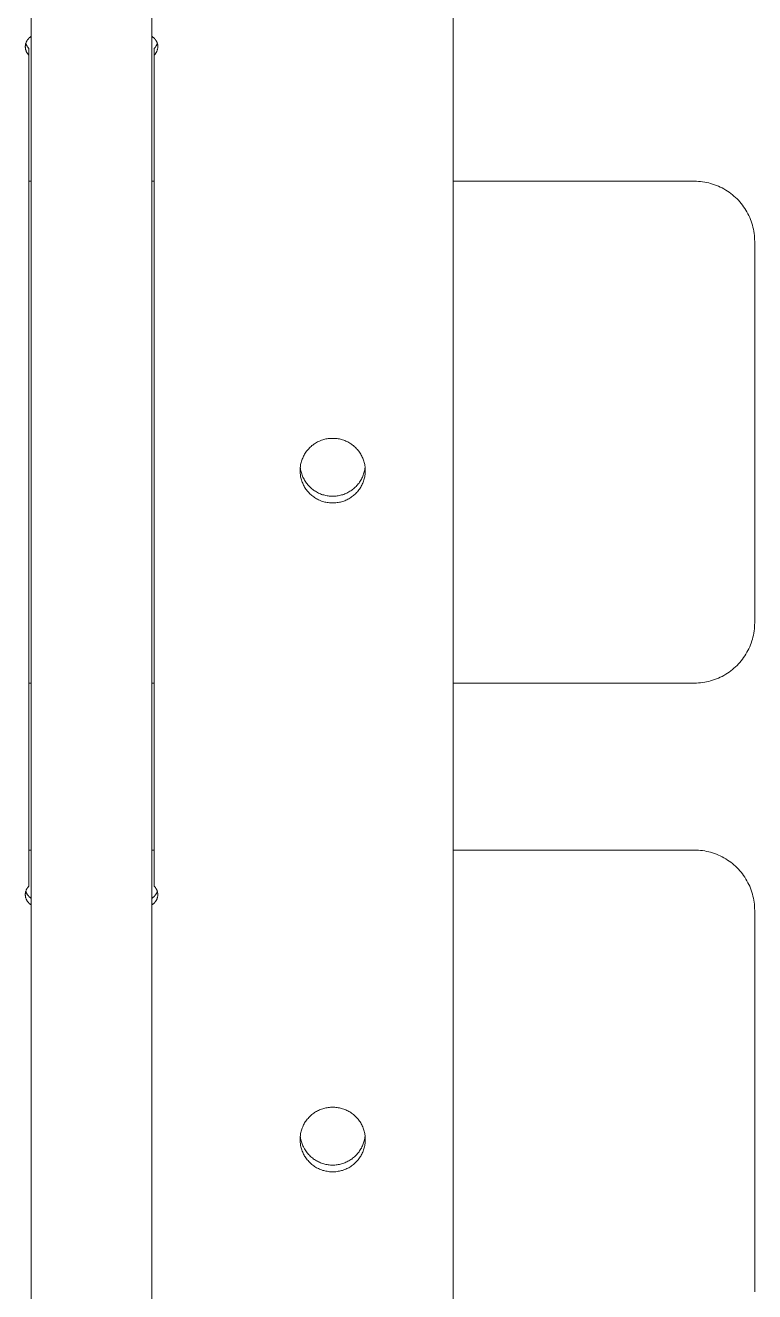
# Model space of a CAD drawing. Header units: millimetres. Extents: x -80 to 4518, y -398 to 2524.
# Drawn here: x 1636.2 to 1696.7, y 2057.4 to 2162.4 of the extents above; entities that cross this region are included whole.
import ezdxf

# ---------------------------------------------------------------- set-up
doc = ezdxf.new("R2010")
doc.units = ezdxf.units.MM
doc.layers.add('ZANO_R', color=7, linetype='Continuous', lineweight=0)

msp = doc.modelspace()

# ---------------------------------------------------------------- linework, layer by layer
at = {"layer": 'ZANO_R'}
for p, q in [((1636.68, 1733.85), (1636.68, 2259)), ((1646.68, 1733.85), (1646.68, 2259)), ((1671.68, 2259), (1671.68, 1833.46)), ((1636.21, 2160.86), (1636.2, 2160.83)), ((1636.22, 2160.93), (1636.21, 2160.9)), ((1636.21, 2160.9), (1636.21, 2160.86)), ((1636.23, 2160.96), (1636.22, 2160.93)), ((1636.23, 2160.9), (1636.22, 2160.93)), ((1636.24, 2161), (1636.23, 2160.96)), ((1636.24, 2160.87), (1636.23, 2160.9)), ((1636.26, 2161.03), (1636.24, 2161)), ((1636.26, 2160.84), (1636.24, 2160.87)), ((1636.27, 2161.06), (1636.26, 2161.03)), ((1636.28, 2161.09), (1636.27, 2161.06)), ((1636.3, 2161.12), (1636.28, 2161.09)), ((1636.32, 2161.15), (1636.3, 2161.12)), ((1636.33, 2161.18), (1636.32, 2161.15)), ((1636.35, 2161.21), (1636.33, 2161.18)), ((1636.37, 2161.24), (1636.35, 2161.21)), ((1636.39, 2161.26), (1636.37, 2161.24)), ((1636.42, 2161.29), (1636.39, 2161.26)), ((1636.44, 2161.32), (1636.42, 2161.29)), ((1636.46, 2161.34), (1636.44, 2161.32)), ((1636.49, 2161.36), (1636.46, 2161.34)), ((1636.51, 2161.39), (1636.49, 2161.36)), ((1636.54, 2161.41), (1636.51, 2161.39)), ((1636.56, 2161.43), (1636.54, 2161.41)), ((1636.59, 2161.45), (1636.56, 2161.43)), ((1636.62, 2161.47), (1636.59, 2161.45)), ((1636.65, 2161.49), (1636.62, 2161.47)), ((1636.68, 2161.51), (1636.65, 2161.49)), ((1646.71, 2161.49), (1646.68, 2161.51)), ((1646.73, 2161.47), (1646.71, 2161.49)), ((1646.76, 2161.45), (1646.73, 2161.47)), ((1646.79, 2161.43), (1646.76, 2161.45)), ((1646.82, 2161.41), (1646.79, 2161.43)), ((1646.84, 2161.39), (1646.82, 2161.41)), ((1646.87, 2161.36), (1646.84, 2161.39)), ((1646.89, 2161.34), (1646.87, 2161.36)), ((1646.91, 2161.32), (1646.89, 2161.34)), ((1646.94, 2161.29), (1646.91, 2161.32)), ((1646.96, 2161.26), (1646.94, 2161.29)), ((1646.98, 2161.24), (1646.96, 2161.26)), ((1647, 2161.21), (1646.98, 2161.24)), ((1647.02, 2161.18), (1647, 2161.21)), ((1647.03, 2161.15), (1647.02, 2161.18)), ((1647.05, 2161.12), (1647.03, 2161.15)), ((1647.07, 2161.09), (1647.05, 2161.12)), ((1647.08, 2161.06), (1647.07, 2161.09)), ((1647.1, 2161.03), (1647.08, 2161.06)), ((1647.11, 2161), (1647.1, 2161.03)), ((1647.1, 2160.84), (1647.11, 2160.87)), ((1647.12, 2160.96), (1647.11, 2161)), ((1647.11, 2160.87), (1647.12, 2160.9)), ((1647.13, 2160.93), (1647.12, 2160.96)), ((1647.12, 2160.9), (1647.13, 2160.93)), ((1647.14, 2160.9), (1647.13, 2160.93)), ((1647.15, 2160.86), (1647.14, 2160.9)), ((1647.15, 2160.83), (1647.15, 2160.86)), ((1636.19, 2160.73), (1636.18, 2160.7)), ((1636.18, 2160.7), (1636.18, 2160.66)), ((1636.18, 2160.66), (1636.18, 2160.63)), ((1636.18, 2160.63), (1636.19, 2160.59)), ((1636.2, 2160.83), (1636.19, 2160.8)), ((1636.19, 2160.8), (1636.19, 2160.76)), ((1636.19, 2160.76), (1636.19, 2160.73)), ((1636.19, 2160.59), (1636.19, 2160.56)), ((1636.19, 2160.56), (1636.19, 2160.52)), ((1636.19, 2160.52), (1636.2, 2160.49)), ((1636.2, 2160.49), (1636.2, 2160.46)), ((1636.2, 2160.46), (1636.21, 2160.42)), ((1636.21, 2160.42), (1636.22, 2160.39)), ((1636.22, 2160.39), (1636.23, 2160.36)), ((1636.23, 2160.36), (1636.24, 2160.33)), ((1636.24, 2160.33), (1636.25, 2160.29)), ((1636.25, 2160.29), (1636.26, 2160.26)), ((1636.27, 2160.81), (1636.26, 2160.84)), ((1636.26, 2160.26), (1636.28, 2160.23)), ((1636.28, 2160.78), (1636.27, 2160.81)), ((1636.3, 2160.75), (1636.28, 2160.78)), ((1636.28, 2160.23), (1636.29, 2160.2)), ((1636.29, 2160.2), (1636.31, 2160.17)), ((1636.31, 2160.72), (1636.3, 2160.75)), ((1636.33, 2160.69), (1636.31, 2160.72)), ((1636.31, 2160.17), (1636.33, 2160.14)), ((1636.35, 2160.66), (1636.33, 2160.69)), ((1636.33, 2160.14), (1636.35, 2160.11)), ((1636.37, 2160.63), (1636.35, 2160.66)), ((1636.35, 2160.11), (1636.37, 2160.08)), ((1636.39, 2160.61), (1636.37, 2160.63)), ((1636.37, 2160.08), (1636.39, 2160.06)), ((1636.41, 2160.58), (1636.39, 2160.61)), ((1636.39, 2160.06), (1636.41, 2160.03)), ((1636.43, 2160.56), (1636.41, 2160.58)), ((1636.41, 2160.03), (1636.43, 2160)), ((1636.45, 2160.53), (1636.43, 2160.56)), ((1636.43, 2160), (1636.45, 2159.98)), ((1636.48, 2160.51), (1636.45, 2160.53)), ((1636.45, 2159.98), (1636.48, 2159.95)), ((1636.48, 2159.95), (1636.48, 2160.51)), ((1636.48, 2159.95), (1636.48, 2091.06)), ((1646.88, 2160.51), (1646.9, 2160.53)), ((1646.88, 2159.95), (1646.88, 2160.51)), ((1646.88, 2159.95), (1646.9, 2159.98)), ((1646.88, 2091.06), (1646.88, 2159.95)), ((1646.9, 2160.53), (1646.92, 2160.56)), ((1646.9, 2159.98), (1646.92, 2160)), ((1646.92, 2160.56), (1646.94, 2160.58)), ((1646.92, 2160), (1646.94, 2160.03)), ((1646.94, 2160.58), (1646.96, 2160.61)), ((1646.94, 2160.03), (1646.97, 2160.06)), ((1646.96, 2160.61), (1646.98, 2160.63)), ((1646.97, 2160.06), (1646.99, 2160.08)), ((1646.98, 2160.63), (1647, 2160.66)), ((1646.99, 2160.08), (1647.01, 2160.11)), ((1647, 2160.66), (1647.02, 2160.69)), ((1647.01, 2160.11), (1647.02, 2160.14)), ((1647.02, 2160.69), (1647.04, 2160.72)), ((1647.02, 2160.14), (1647.04, 2160.17)), ((1647.04, 2160.72), (1647.05, 2160.75)), ((1647.04, 2160.17), (1647.06, 2160.2)), ((1647.05, 2160.75), (1647.07, 2160.78)), ((1647.06, 2160.2), (1647.07, 2160.23)), ((1647.07, 2160.78), (1647.08, 2160.81)), ((1647.07, 2160.23), (1647.09, 2160.26)), ((1647.08, 2160.81), (1647.1, 2160.84)), ((1647.09, 2160.26), (1647.1, 2160.29)), ((1647.1, 2160.29), (1647.11, 2160.33)), ((1647.11, 2160.33), (1647.12, 2160.36)), ((1647.12, 2160.36), (1647.13, 2160.39)), ((1647.13, 2160.39), (1647.14, 2160.42)), ((1647.14, 2160.42), (1647.15, 2160.46)), ((1647.16, 2160.8), (1647.15, 2160.83)), ((1647.15, 2160.49), (1647.16, 2160.52)), ((1647.15, 2160.46), (1647.15, 2160.49)), ((1647.16, 2160.76), (1647.16, 2160.8)), ((1647.17, 2160.73), (1647.16, 2160.76)), ((1647.16, 2160.56), (1647.17, 2160.59)), ((1647.16, 2160.52), (1647.16, 2160.56)), ((1647.17, 2160.7), (1647.17, 2160.73)), ((1647.17, 2160.66), (1647.17, 2160.7)), ((1647.17, 2160.63), (1647.17, 2160.66)), ((1647.17, 2160.59), (1647.17, 2160.63)), ((1636.48, 2149.5), (1636.68, 2149.5)), ((1646.68, 2149.5), (1646.88, 2149.5)), ((1671.68, 2149.5), (1691.68, 2149.5)), ((1691.68, 2149.5), (1691.85, 2149.5)), ((1691.85, 2149.5), (1692.02, 2149.49)), ((1692.02, 2149.49), (1692.19, 2149.48)), ((1692.19, 2149.48), (1692.36, 2149.46)), ((1692.36, 2149.46), (1692.53, 2149.43)), ((1692.53, 2149.43), (1692.69, 2149.4)), ((1692.69, 2149.4), (1692.86, 2149.36)), ((1692.86, 2149.36), (1693.02, 2149.32)), ((1693.02, 2149.32), (1693.19, 2149.27)), ((1693.19, 2149.27), (1693.35, 2149.21)), ((1693.35, 2149.21), (1693.51, 2149.15)), ((1693.51, 2149.15), (1693.67, 2149.09)), ((1693.67, 2149.09), (1693.82, 2149.02)), ((1693.82, 2149.02), (1693.98, 2148.94)), ((1693.98, 2148.94), (1694.13, 2148.86)), ((1694.13, 2148.86), (1694.27, 2148.77)), ((1694.27, 2148.77), (1694.42, 2148.68)), ((1694.42, 2148.68), (1694.56, 2148.59)), ((1694.56, 2148.59), (1694.7, 2148.49)), ((1694.7, 2148.49), (1694.83, 2148.38)), ((1694.83, 2148.38), (1694.96, 2148.27)), ((1694.96, 2148.27), (1695.09, 2148.16)), ((1695.09, 2148.16), (1695.21, 2148.04)), ((1695.21, 2148.04), (1695.33, 2147.92)), ((1695.33, 2147.92), (1695.44, 2147.79)), ((1695.44, 2147.79), (1695.55, 2147.66)), ((1695.55, 2147.66), (1695.66, 2147.52)), ((1695.66, 2147.52), (1695.76, 2147.39)), ((1695.76, 2147.39), (1695.86, 2147.24)), ((1695.86, 2147.24), (1695.95, 2147.1)), ((1695.95, 2147.1), (1696.03, 2146.95)), ((1696.03, 2146.95), (1696.12, 2146.8)), ((1696.12, 2146.8), (1696.19, 2146.65)), ((1696.19, 2146.65), (1696.26, 2146.49)), ((1696.26, 2146.49), (1696.33, 2146.34)), ((1696.33, 2146.34), (1696.39, 2146.18)), ((1696.39, 2146.18), (1696.44, 2146.01)), ((1696.44, 2146.01), (1696.49, 2145.85)), ((1696.49, 2145.85), (1696.53, 2145.69)), ((1696.53, 2145.69), (1696.57, 2145.52)), ((1696.57, 2145.52), (1696.6, 2145.35)), ((1696.6, 2145.35), (1696.63, 2145.18)), ((1696.63, 2145.18), (1696.65, 2145.01)), ((1696.65, 2145.01), (1696.66, 2144.84)), ((1696.66, 2144.84), (1696.67, 2144.67)), ((1696.67, 2144.67), (1696.68, 2144.5)), ((1696.68, 2140.62), (1696.68, 2144.5)), ((1696.68, 2112.89), (1696.68, 2140.62)), ((1659.63, 2127.25), (1659.57, 2127.18)), ((1659.69, 2127.32), (1659.63, 2127.25)), ((1659.75, 2127.39), (1659.69, 2127.32)), ((1659.82, 2127.45), (1659.75, 2127.39)), ((1659.89, 2127.52), (1659.82, 2127.45)), ((1659.96, 2127.58), (1659.89, 2127.52)), ((1660.03, 2127.63), (1659.96, 2127.58)), ((1660.11, 2127.69), (1660.03, 2127.63)), ((1660.18, 2127.74), (1660.11, 2127.69)), ((1660.26, 2127.79), (1660.18, 2127.74)), ((1660.34, 2127.84), (1660.26, 2127.79)), ((1660.42, 2127.88), (1660.34, 2127.84)), ((1660.51, 2127.92), (1660.42, 2127.88)), ((1660.59, 2127.96), (1660.51, 2127.92)), ((1660.68, 2128), (1660.59, 2127.96)), ((1660.76, 2128.03), (1660.68, 2128)), ((1660.85, 2128.06), (1660.76, 2128.03)), ((1660.94, 2128.08), (1660.85, 2128.06)), ((1661.03, 2128.11), (1660.94, 2128.08)), ((1661.12, 2128.13), (1661.03, 2128.11)), ((1661.21, 2128.14), (1661.12, 2128.13)), ((1661.31, 2128.16), (1661.21, 2128.14)), ((1661.4, 2128.17), (1661.31, 2128.16)), ((1661.49, 2128.17), (1661.4, 2128.17)), ((1661.58, 2128.18), (1661.49, 2128.17)), ((1661.68, 2128.18), (1661.58, 2128.18)), ((1661.77, 2128.18), (1661.68, 2128.18)), ((1661.86, 2128.17), (1661.77, 2128.18)), ((1661.95, 2128.17), (1661.86, 2128.17)), ((1662.05, 2128.16), (1661.95, 2128.17)), ((1662.14, 2128.14), (1662.05, 2128.16)), ((1662.23, 2128.13), (1662.14, 2128.14)), ((1662.32, 2128.11), (1662.23, 2128.13)), ((1662.41, 2128.08), (1662.32, 2128.11)), ((1662.5, 2128.06), (1662.41, 2128.08)), ((1662.59, 2128.03), (1662.5, 2128.06)), ((1662.67, 2128), (1662.59, 2128.03)), ((1662.76, 2127.96), (1662.67, 2128)), ((1662.85, 2127.92), (1662.76, 2127.96)), ((1662.93, 2127.88), (1662.85, 2127.92)), ((1663.01, 2127.84), (1662.93, 2127.88)), ((1663.09, 2127.79), (1663.01, 2127.84)), ((1663.17, 2127.74), (1663.09, 2127.79)), ((1663.25, 2127.69), (1663.17, 2127.74)), ((1663.32, 2127.63), (1663.25, 2127.69)), ((1663.39, 2127.58), (1663.32, 2127.63)), ((1663.46, 2127.52), (1663.39, 2127.58)), ((1663.53, 2127.45), (1663.46, 2127.52)), ((1663.6, 2127.39), (1663.53, 2127.45)), ((1663.66, 2127.32), (1663.6, 2127.39)), ((1663.73, 2127.25), (1663.66, 2127.32)), ((1663.79, 2127.18), (1663.73, 2127.25)), ((1659.09, 2126.28), (1659.07, 2126.19)), ((1659.12, 2126.37), (1659.09, 2126.28)), ((1659.15, 2126.46), (1659.12, 2126.37)), ((1659.19, 2126.54), (1659.15, 2126.46)), ((1659.22, 2126.63), (1659.19, 2126.54)), ((1659.26, 2126.71), (1659.22, 2126.63)), ((1659.31, 2126.8), (1659.26, 2126.71)), ((1659.35, 2126.88), (1659.31, 2126.8)), ((1659.4, 2126.95), (1659.35, 2126.88)), ((1659.45, 2127.03), (1659.4, 2126.95)), ((1659.51, 2127.11), (1659.45, 2127.03)), ((1659.57, 2127.18), (1659.51, 2127.11)), ((1663.84, 2127.11), (1663.79, 2127.18)), ((1663.9, 2127.03), (1663.84, 2127.11)), ((1663.95, 2126.95), (1663.9, 2127.03)), ((1664, 2126.88), (1663.95, 2126.95)), ((1664.04, 2126.8), (1664, 2126.88)), ((1664.09, 2126.71), (1664.04, 2126.8)), ((1664.13, 2126.63), (1664.09, 2126.71)), ((1664.17, 2126.54), (1664.13, 2126.63)), ((1664.2, 2126.46), (1664.17, 2126.54)), ((1664.23, 2126.37), (1664.2, 2126.46)), ((1664.26, 2126.28), (1664.23, 2126.37)), ((1664.29, 2126.19), (1664.26, 2126.28)), ((1658.99, 2125.74), (1658.98, 2125.64)), ((1658.98, 2125.64), (1658.98, 2125.55)), ((1658.98, 2125.55), (1658.98, 2125.46)), ((1658.98, 2125.46), (1658.98, 2125.37)), ((1658.98, 2125.37), (1658.99, 2125.27)), ((1659, 2125.83), (1658.99, 2125.74)), ((1659, 2125.69), (1658.99, 2125.78)), ((1658.99, 2125.27), (1659, 2125.18)), ((1659.01, 2125.92), (1659, 2125.83)), ((1659.02, 2125.6), (1659, 2125.69)), ((1659, 2125.18), (1659.01, 2125.09)), ((1659.02, 2126.01), (1659.01, 2125.92)), ((1659.04, 2126.1), (1659.02, 2126.01)), ((1659.04, 2125.5), (1659.02, 2125.6)), ((1659.07, 2126.19), (1659.04, 2126.1)), ((1659.06, 2125.41), (1659.04, 2125.5)), ((1659.08, 2125.32), (1659.06, 2125.41)), ((1659.11, 2125.23), (1659.08, 2125.32)), ((1659.14, 2125.14), (1659.11, 2125.23)), ((1664.24, 2125.23), (1664.21, 2125.14)), ((1664.27, 2125.32), (1664.24, 2125.23)), ((1664.29, 2125.41), (1664.27, 2125.32)), ((1664.31, 2126.1), (1664.29, 2126.19)), ((1664.32, 2125.5), (1664.29, 2125.41)), ((1664.33, 2126.01), (1664.31, 2126.1)), ((1664.33, 2125.6), (1664.32, 2125.5)), ((1664.34, 2125.92), (1664.33, 2126.01)), ((1664.35, 2125.69), (1664.33, 2125.6)), ((1664.36, 2125.83), (1664.34, 2125.92)), ((1664.34, 2125.09), (1664.36, 2125.18)), ((1664.36, 2125.78), (1664.35, 2125.69)), ((1664.37, 2125.74), (1664.36, 2125.83)), ((1664.36, 2125.18), (1664.37, 2125.27)), ((1664.37, 2125.64), (1664.37, 2125.74)), ((1664.38, 2125.55), (1664.37, 2125.64)), ((1664.37, 2125.37), (1664.38, 2125.46)), ((1664.37, 2125.27), (1664.37, 2125.37)), ((1664.38, 2125.46), (1664.38, 2125.55)), ((1659.01, 2125.09), (1659.02, 2125)), ((1659.02, 2125), (1659.04, 2124.91)), ((1659.04, 2124.91), (1659.07, 2124.82)), ((1659.07, 2124.82), (1659.09, 2124.73)), ((1659.09, 2124.73), (1659.12, 2124.64)), ((1659.12, 2124.64), (1659.15, 2124.55)), ((1659.17, 2125.06), (1659.14, 2125.14)), ((1659.15, 2124.55), (1659.19, 2124.46)), ((1659.21, 2124.97), (1659.17, 2125.06)), ((1659.19, 2124.46), (1659.22, 2124.38)), ((1659.25, 2124.89), (1659.21, 2124.97)), ((1659.22, 2124.38), (1659.26, 2124.3)), ((1659.3, 2124.8), (1659.25, 2124.89)), ((1659.26, 2124.3), (1659.31, 2124.21)), ((1659.34, 2124.72), (1659.3, 2124.8)), ((1659.31, 2124.21), (1659.35, 2124.13)), ((1659.39, 2124.64), (1659.34, 2124.72)), ((1659.35, 2124.13), (1659.4, 2124.05)), ((1659.44, 2124.56), (1659.39, 2124.64)), ((1659.5, 2124.48), (1659.44, 2124.56)), ((1659.55, 2124.41), (1659.5, 2124.48)), ((1659.61, 2124.34), (1659.55, 2124.41)), ((1659.67, 2124.27), (1659.61, 2124.34)), ((1659.74, 2124.2), (1659.67, 2124.27)), ((1659.8, 2124.13), (1659.74, 2124.2)), ((1659.87, 2124.07), (1659.8, 2124.13)), ((1663.55, 2124.13), (1663.48, 2124.07)), ((1663.61, 2124.2), (1663.55, 2124.13)), ((1663.68, 2124.27), (1663.61, 2124.2)), ((1663.74, 2124.34), (1663.68, 2124.27)), ((1663.8, 2124.41), (1663.74, 2124.34)), ((1663.86, 2124.48), (1663.8, 2124.41)), ((1663.91, 2124.56), (1663.86, 2124.48)), ((1663.96, 2124.64), (1663.91, 2124.56)), ((1663.95, 2124.05), (1664, 2124.13)), ((1664.01, 2124.72), (1663.96, 2124.64)), ((1664, 2124.13), (1664.04, 2124.21)), ((1664.06, 2124.8), (1664.01, 2124.72)), ((1664.04, 2124.21), (1664.09, 2124.3)), ((1664.1, 2124.89), (1664.06, 2124.8)), ((1664.09, 2124.3), (1664.13, 2124.38)), ((1664.14, 2124.97), (1664.1, 2124.89)), ((1664.13, 2124.38), (1664.17, 2124.46)), ((1664.18, 2125.06), (1664.14, 2124.97)), ((1664.17, 2124.46), (1664.2, 2124.55)), ((1664.21, 2125.14), (1664.18, 2125.06)), ((1664.2, 2124.55), (1664.23, 2124.64)), ((1664.23, 2124.64), (1664.26, 2124.73)), ((1664.26, 2124.73), (1664.29, 2124.82)), ((1664.29, 2124.82), (1664.31, 2124.91)), ((1664.31, 2124.91), (1664.33, 2125)), ((1664.33, 2125), (1664.34, 2125.09)), ((1659.4, 2124.05), (1659.45, 2123.98)), ((1659.45, 2123.98), (1659.51, 2123.9)), ((1659.51, 2123.9), (1659.57, 2123.83)), ((1659.57, 2123.83), (1659.63, 2123.76)), ((1659.63, 2123.76), (1659.69, 2123.69)), ((1659.69, 2123.69), (1659.75, 2123.62)), ((1659.75, 2123.62), (1659.82, 2123.56)), ((1659.82, 2123.56), (1659.89, 2123.49)), ((1659.94, 2124.01), (1659.87, 2124.07)), ((1659.89, 2123.49), (1659.96, 2123.43)), ((1660.02, 2123.95), (1659.94, 2124.01)), ((1659.96, 2123.43), (1660.03, 2123.38)), ((1660.09, 2123.89), (1660.02, 2123.95)), ((1660.03, 2123.38), (1660.11, 2123.32)), ((1660.17, 2123.84), (1660.09, 2123.89)), ((1660.11, 2123.32), (1660.18, 2123.27)), ((1660.25, 2123.79), (1660.17, 2123.84)), ((1660.18, 2123.27), (1660.26, 2123.22)), ((1660.33, 2123.74), (1660.25, 2123.79)), ((1660.26, 2123.22), (1660.34, 2123.17)), ((1660.41, 2123.7), (1660.33, 2123.74)), ((1660.34, 2123.17), (1660.42, 2123.13)), ((1660.5, 2123.65), (1660.41, 2123.7)), ((1660.42, 2123.13), (1660.51, 2123.09)), ((1660.58, 2123.61), (1660.5, 2123.65)), ((1660.51, 2123.09), (1660.59, 2123.05)), ((1660.67, 2123.58), (1660.58, 2123.61)), ((1660.59, 2123.05), (1660.68, 2123.01)), ((1660.76, 2123.54), (1660.67, 2123.58)), ((1660.84, 2123.51), (1660.76, 2123.54)), ((1660.93, 2123.49), (1660.84, 2123.51)), ((1661.02, 2123.46), (1660.93, 2123.49)), ((1661.12, 2123.44), (1661.02, 2123.46)), ((1661.21, 2123.42), (1661.12, 2123.44)), ((1661.3, 2123.41), (1661.21, 2123.42)), ((1661.39, 2123.4), (1661.3, 2123.41)), ((1661.49, 2123.39), (1661.39, 2123.4)), ((1661.58, 2123.39), (1661.49, 2123.39)), ((1661.68, 2123.39), (1661.58, 2123.39)), ((1661.77, 2123.39), (1661.68, 2123.39)), ((1661.86, 2123.39), (1661.77, 2123.39)), ((1661.96, 2123.4), (1661.86, 2123.39)), ((1662.05, 2123.41), (1661.96, 2123.4)), ((1662.14, 2123.42), (1662.05, 2123.41)), ((1662.24, 2123.44), (1662.14, 2123.42)), ((1662.33, 2123.46), (1662.24, 2123.44)), ((1662.42, 2123.49), (1662.33, 2123.46)), ((1662.51, 2123.51), (1662.42, 2123.49)), ((1662.6, 2123.54), (1662.51, 2123.51)), ((1662.68, 2123.58), (1662.6, 2123.54)), ((1662.67, 2123.01), (1662.76, 2123.05)), ((1662.77, 2123.61), (1662.68, 2123.58)), ((1662.76, 2123.05), (1662.85, 2123.09)), ((1662.86, 2123.65), (1662.77, 2123.61)), ((1662.85, 2123.09), (1662.93, 2123.13)), ((1662.94, 2123.7), (1662.86, 2123.65)), ((1662.93, 2123.13), (1663.01, 2123.17)), ((1663.02, 2123.74), (1662.94, 2123.7)), ((1663.01, 2123.17), (1663.09, 2123.22)), ((1663.1, 2123.79), (1663.02, 2123.74)), ((1663.09, 2123.22), (1663.17, 2123.27)), ((1663.18, 2123.84), (1663.1, 2123.79)), ((1663.17, 2123.27), (1663.25, 2123.32)), ((1663.26, 2123.89), (1663.18, 2123.84)), ((1663.25, 2123.32), (1663.32, 2123.38)), ((1663.33, 2123.95), (1663.26, 2123.89)), ((1663.32, 2123.38), (1663.39, 2123.43)), ((1663.41, 2124.01), (1663.33, 2123.95)), ((1663.39, 2123.43), (1663.46, 2123.49)), ((1663.48, 2124.07), (1663.41, 2124.01)), ((1663.46, 2123.49), (1663.53, 2123.56)), ((1663.53, 2123.56), (1663.6, 2123.62)), ((1663.6, 2123.62), (1663.66, 2123.69)), ((1663.66, 2123.69), (1663.73, 2123.76)), ((1663.73, 2123.76), (1663.79, 2123.83)), ((1663.79, 2123.83), (1663.84, 2123.9)), ((1663.84, 2123.9), (1663.9, 2123.98)), ((1663.9, 2123.98), (1663.95, 2124.05)), ((1660.68, 2123.01), (1660.76, 2122.98)), ((1660.76, 2122.98), (1660.85, 2122.95)), ((1660.85, 2122.95), (1660.94, 2122.93)), ((1660.94, 2122.93), (1661.03, 2122.9)), ((1661.03, 2122.9), (1661.12, 2122.88)), ((1661.12, 2122.88), (1661.21, 2122.87)), ((1661.21, 2122.87), (1661.31, 2122.85)), ((1661.31, 2122.85), (1661.4, 2122.84)), ((1661.4, 2122.84), (1661.49, 2122.84)), ((1661.49, 2122.84), (1661.58, 2122.83)), ((1661.58, 2122.83), (1661.68, 2122.83)), ((1661.68, 2122.83), (1661.77, 2122.83)), ((1661.77, 2122.83), (1661.86, 2122.84)), ((1661.86, 2122.84), (1661.95, 2122.84)), ((1661.95, 2122.84), (1662.05, 2122.85)), ((1662.05, 2122.85), (1662.14, 2122.87)), ((1662.14, 2122.87), (1662.23, 2122.88)), ((1662.23, 2122.88), (1662.32, 2122.9)), ((1662.32, 2122.9), (1662.41, 2122.93)), ((1662.41, 2122.93), (1662.5, 2122.95)), ((1662.5, 2122.95), (1662.59, 2122.98)), ((1662.59, 2122.98), (1662.67, 2123.01)), ((1696.66, 2112.55), (1696.65, 2112.38)), ((1696.67, 2112.72), (1696.66, 2112.55)), ((1696.68, 2112.89), (1696.67, 2112.72)), ((1696.49, 2111.54), (1696.44, 2111.38)), ((1696.53, 2111.7), (1696.49, 2111.54)), ((1696.57, 2111.87), (1696.53, 2111.7)), ((1696.6, 2112.04), (1696.57, 2111.87)), ((1696.63, 2112.21), (1696.6, 2112.04)), ((1696.65, 2112.38), (1696.63, 2112.21)), ((1696.12, 2110.59), (1696.03, 2110.44)), ((1696.19, 2110.74), (1696.12, 2110.59)), ((1696.26, 2110.9), (1696.19, 2110.74)), ((1696.33, 2111.05), (1696.26, 2110.9)), ((1696.39, 2111.21), (1696.33, 2111.05)), ((1696.44, 2111.38), (1696.39, 2111.21)), ((1695.33, 2109.48), (1695.21, 2109.35)), ((1695.44, 2109.6), (1695.33, 2109.48)), ((1695.55, 2109.73), (1695.44, 2109.6)), ((1695.66, 2109.87), (1695.55, 2109.73)), ((1695.76, 2110.01), (1695.66, 2109.87)), ((1695.86, 2110.15), (1695.76, 2110.01)), ((1695.95, 2110.29), (1695.86, 2110.15)), ((1696.03, 2110.44), (1695.95, 2110.29)), ((1693.82, 2108.37), (1693.67, 2108.3)), ((1693.98, 2108.45), (1693.82, 2108.37)), ((1694.13, 2108.53), (1693.98, 2108.45)), ((1694.27, 2108.62), (1694.13, 2108.53)), ((1694.42, 2108.71), (1694.27, 2108.62)), ((1694.56, 2108.8), (1694.42, 2108.71)), ((1694.7, 2108.9), (1694.56, 2108.8)), ((1694.83, 2109.01), (1694.7, 2108.9)), ((1694.96, 2109.12), (1694.83, 2109.01)), ((1695.09, 2109.23), (1694.96, 2109.12)), ((1695.21, 2109.35), (1695.09, 2109.23)), ((1636.68, 2107.89), (1636.48, 2107.89)), ((1646.88, 2107.89), (1646.68, 2107.89)), ((1691.68, 2107.89), (1671.68, 2107.89)), ((1691.85, 2107.89), (1691.68, 2107.89)), ((1692.02, 2107.9), (1691.85, 2107.89)), ((1692.19, 2107.91), (1692.02, 2107.9)), ((1692.36, 2107.94), (1692.19, 2107.91)), ((1692.53, 2107.96), (1692.36, 2107.94)), ((1692.69, 2107.99), (1692.53, 2107.96)), ((1692.86, 2108.03), (1692.69, 2107.99)), ((1693.02, 2108.07), (1692.86, 2108.03)), ((1693.19, 2108.12), (1693.02, 2108.07)), ((1693.35, 2108.18), (1693.19, 2108.12)), ((1693.51, 2108.24), (1693.35, 2108.18)), ((1693.67, 2108.3), (1693.51, 2108.24)), ((1636.48, 2094.04), (1636.68, 2094.04)), ((1646.68, 2094.04), (1646.88, 2094.04)), ((1671.68, 2094.04), (1691.68, 2094.04)), ((1691.68, 2094.04), (1691.85, 2094.04)), ((1691.85, 2094.04), (1692.02, 2094.03)), ((1692.02, 2094.03), (1692.19, 2094.02)), ((1692.19, 2094.02), (1692.36, 2094)), ((1692.36, 2094), (1692.53, 2093.97)), ((1692.53, 2093.97), (1692.69, 2093.94)), ((1692.69, 2093.94), (1692.86, 2093.9)), ((1692.86, 2093.9), (1693.02, 2093.86)), ((1693.02, 2093.86), (1693.19, 2093.81)), ((1693.19, 2093.81), (1693.35, 2093.76)), ((1693.35, 2093.76), (1693.51, 2093.7)), ((1693.51, 2093.7), (1693.67, 2093.63)), ((1693.67, 2093.63), (1693.82, 2093.56)), ((1693.82, 2093.56), (1693.98, 2093.48)), ((1693.98, 2093.48), (1694.13, 2093.4)), ((1694.13, 2093.4), (1694.27, 2093.32)), ((1694.27, 2093.32), (1694.42, 2093.22)), ((1694.42, 2093.22), (1694.56, 2093.13)), ((1694.56, 2093.13), (1694.7, 2093.03)), ((1694.7, 2093.03), (1694.83, 2092.92)), ((1694.83, 2092.92), (1694.96, 2092.81)), ((1694.96, 2092.81), (1695.09, 2092.7)), ((1695.09, 2092.7), (1695.21, 2092.58)), ((1695.21, 2092.58), (1695.33, 2092.46)), ((1695.33, 2092.46), (1695.44, 2092.33)), ((1695.44, 2092.33), (1695.55, 2092.2)), ((1695.55, 2092.2), (1695.66, 2092.07)), ((1695.66, 2092.07), (1695.76, 2091.93)), ((1695.76, 2091.93), (1695.86, 2091.79)), ((1695.86, 2091.79), (1695.95, 2091.64)), ((1695.95, 2091.64), (1696.03, 2091.49)), ((1636.2, 2090.52), (1636.19, 2090.48)), ((1636.21, 2090.59), (1636.2, 2090.55)), ((1636.2, 2090.55), (1636.2, 2090.52)), ((1636.22, 2090.62), (1636.21, 2090.59)), ((1636.23, 2090.65), (1636.22, 2090.62)), ((1636.22, 2090.63), (1636.23, 2090.6)), ((1636.24, 2090.68), (1636.23, 2090.65)), ((1636.23, 2090.6), (1636.24, 2090.57)), ((1636.25, 2090.72), (1636.24, 2090.68)), ((1636.24, 2090.57), (1636.26, 2090.54)), ((1636.26, 2090.75), (1636.25, 2090.72)), ((1636.28, 2090.78), (1636.26, 2090.75)), ((1636.26, 2090.54), (1636.27, 2090.5)), ((1636.27, 2090.5), (1636.29, 2090.47)), ((1636.29, 2090.81), (1636.28, 2090.78)), ((1636.31, 2090.84), (1636.29, 2090.81)), ((1636.33, 2090.87), (1636.31, 2090.84)), ((1636.35, 2090.9), (1636.33, 2090.87)), ((1636.37, 2090.93), (1636.35, 2090.9)), ((1636.39, 2090.95), (1636.37, 2090.93)), ((1636.41, 2090.98), (1636.39, 2090.95)), ((1636.43, 2091.01), (1636.41, 2090.98)), ((1636.45, 2091.03), (1636.43, 2091.01)), ((1636.48, 2091.06), (1636.45, 2091.03)), ((1646.9, 2091.03), (1646.88, 2091.06)), ((1646.92, 2091.01), (1646.9, 2091.03)), ((1646.94, 2090.98), (1646.92, 2091.01)), ((1646.97, 2090.95), (1646.94, 2090.98)), ((1646.99, 2090.93), (1646.97, 2090.95)), ((1647.01, 2090.9), (1646.99, 2090.93)), ((1647.02, 2090.87), (1647.01, 2090.9)), ((1647.04, 2090.84), (1647.02, 2090.87)), ((1647.06, 2090.81), (1647.04, 2090.84)), ((1647.07, 2090.78), (1647.06, 2090.81)), ((1647.09, 2090.75), (1647.07, 2090.78)), ((1647.07, 2090.47), (1647.08, 2090.5)), ((1647.08, 2090.5), (1647.09, 2090.54)), ((1647.1, 2090.72), (1647.09, 2090.75)), ((1647.09, 2090.54), (1647.11, 2090.57)), ((1647.11, 2090.68), (1647.1, 2090.72)), ((1647.12, 2090.65), (1647.11, 2090.68)), ((1647.11, 2090.57), (1647.12, 2090.6)), ((1647.13, 2090.62), (1647.12, 2090.65)), ((1647.12, 2090.6), (1647.13, 2090.63)), ((1647.14, 2090.59), (1647.13, 2090.62)), ((1647.15, 2090.55), (1647.14, 2090.59)), ((1647.15, 2090.52), (1647.15, 2090.55)), ((1647.16, 2090.48), (1647.15, 2090.52)), ((1696.03, 2091.49), (1696.12, 2091.34)), ((1696.12, 2091.34), (1696.19, 2091.19)), ((1696.19, 2091.19), (1696.26, 2091.04)), ((1696.26, 2091.04), (1696.33, 2090.88)), ((1696.33, 2090.88), (1696.39, 2090.72)), ((1696.39, 2090.72), (1696.44, 2090.56)), ((1696.44, 2090.56), (1696.49, 2090.39)), ((1636.19, 2090.45), (1636.18, 2090.42)), ((1636.18, 2090.42), (1636.18, 2090.38)), ((1636.18, 2090.38), (1636.18, 2090.35)), ((1636.18, 2090.35), (1636.18, 2090.31)), ((1636.18, 2090.31), (1636.19, 2090.28)), ((1636.19, 2090.48), (1636.19, 2090.45)), ((1636.19, 2090.28), (1636.19, 2090.25)), ((1636.19, 2090.25), (1636.19, 2090.21)), ((1636.19, 2090.21), (1636.2, 2090.18)), ((1636.2, 2090.18), (1636.21, 2090.14)), ((1636.21, 2090.14), (1636.21, 2090.11)), ((1636.21, 2090.11), (1636.22, 2090.08)), ((1636.22, 2090.08), (1636.23, 2090.05)), ((1636.23, 2090.05), (1636.24, 2090.01)), ((1636.24, 2090.01), (1636.26, 2089.98)), ((1636.26, 2089.98), (1636.27, 2089.95)), ((1636.27, 2089.95), (1636.28, 2089.92)), ((1636.28, 2089.92), (1636.3, 2089.89)), ((1636.29, 2090.47), (1636.3, 2090.44)), ((1636.3, 2090.44), (1636.32, 2090.41)), ((1636.3, 2089.89), (1636.32, 2089.86)), ((1636.32, 2090.41), (1636.34, 2090.38)), ((1636.32, 2089.86), (1636.33, 2089.83)), ((1636.33, 2089.83), (1636.35, 2089.8)), ((1636.34, 2090.38), (1636.35, 2090.36)), ((1636.35, 2090.36), (1636.37, 2090.33)), ((1636.35, 2089.8), (1636.37, 2089.77)), ((1636.37, 2090.33), (1636.39, 2090.3)), ((1636.37, 2089.77), (1636.39, 2089.75)), ((1636.39, 2090.3), (1636.42, 2090.27)), ((1636.39, 2089.75), (1636.42, 2089.72)), ((1636.42, 2090.27), (1636.44, 2090.25)), ((1636.42, 2089.72), (1636.44, 2089.69)), ((1636.44, 2090.25), (1636.46, 2090.22)), ((1636.44, 2089.69), (1636.46, 2089.67)), ((1636.46, 2090.22), (1636.49, 2090.2)), ((1636.46, 2089.67), (1636.49, 2089.64)), ((1636.49, 2090.2), (1636.51, 2090.18)), ((1636.49, 2089.64), (1636.51, 2089.62)), ((1636.51, 2090.18), (1636.54, 2090.15)), ((1636.51, 2089.62), (1636.54, 2089.6)), ((1636.54, 2090.15), (1636.56, 2090.13)), ((1636.54, 2089.6), (1636.56, 2089.58)), ((1636.56, 2090.13), (1636.59, 2090.11)), ((1636.56, 2089.58), (1636.59, 2089.56)), ((1636.59, 2090.11), (1636.62, 2090.09)), ((1636.59, 2089.56), (1636.62, 2089.54)), ((1636.62, 2090.09), (1636.65, 2090.07)), ((1636.62, 2089.54), (1636.65, 2089.52)), ((1636.65, 2090.07), (1636.68, 2090.06)), ((1636.65, 2089.52), (1636.68, 2089.5)), ((1646.68, 2090.06), (1646.71, 2090.07)), ((1646.68, 2089.5), (1646.71, 2089.52)), ((1646.71, 2090.07), (1646.73, 2090.09)), ((1646.71, 2089.52), (1646.73, 2089.54)), ((1646.73, 2090.09), (1646.76, 2090.11)), ((1646.73, 2089.54), (1646.76, 2089.56)), ((1646.76, 2090.11), (1646.79, 2090.13)), ((1646.76, 2089.56), (1646.79, 2089.58)), ((1646.79, 2090.13), (1646.82, 2090.15)), ((1646.79, 2089.58), (1646.82, 2089.6)), ((1646.82, 2090.15), (1646.84, 2090.18)), ((1646.82, 2089.6), (1646.84, 2089.62)), ((1646.84, 2090.18), (1646.87, 2090.2)), ((1646.84, 2089.62), (1646.87, 2089.64)), ((1646.87, 2090.2), (1646.89, 2090.22)), ((1646.87, 2089.64), (1646.89, 2089.67)), ((1646.89, 2090.22), (1646.91, 2090.25)), ((1646.89, 2089.67), (1646.91, 2089.69)), ((1646.91, 2090.25), (1646.94, 2090.27)), ((1646.91, 2089.69), (1646.94, 2089.72)), ((1646.94, 2090.27), (1646.96, 2090.3)), ((1646.94, 2089.72), (1646.96, 2089.75)), ((1646.96, 2090.3), (1646.98, 2090.33)), ((1646.96, 2089.75), (1646.98, 2089.77)), ((1646.98, 2090.33), (1647, 2090.36)), ((1646.98, 2089.77), (1647, 2089.8)), ((1647, 2090.36), (1647.02, 2090.38)), ((1647, 2089.8), (1647.02, 2089.83)), ((1647.02, 2090.38), (1647.03, 2090.41)), ((1647.02, 2089.83), (1647.03, 2089.86)), ((1647.03, 2090.41), (1647.05, 2090.44)), ((1647.03, 2089.86), (1647.05, 2089.89)), ((1647.05, 2090.44), (1647.07, 2090.47)), ((1647.05, 2089.89), (1647.07, 2089.92)), ((1647.07, 2089.92), (1647.08, 2089.95)), ((1647.08, 2089.95), (1647.1, 2089.98)), ((1647.1, 2089.98), (1647.11, 2090.01)), ((1647.11, 2090.01), (1647.12, 2090.05)), ((1647.12, 2090.05), (1647.13, 2090.08)), ((1647.13, 2090.08), (1647.14, 2090.11)), ((1647.14, 2090.11), (1647.15, 2090.14)), ((1647.15, 2090.18), (1647.16, 2090.21)), ((1647.15, 2090.14), (1647.15, 2090.18)), ((1647.16, 2090.45), (1647.16, 2090.48)), ((1647.17, 2090.42), (1647.16, 2090.45)), ((1647.16, 2090.25), (1647.17, 2090.28)), ((1647.16, 2090.21), (1647.16, 2090.25)), ((1647.17, 2090.38), (1647.17, 2090.42)), ((1647.17, 2090.35), (1647.17, 2090.38)), ((1647.17, 2090.31), (1647.17, 2090.35)), ((1647.17, 2090.28), (1647.17, 2090.31)), ((1696.49, 2090.39), (1696.53, 2090.23)), ((1696.53, 2090.23), (1696.57, 2090.06)), ((1696.57, 2090.06), (1696.6, 2089.89)), ((1696.6, 2089.89), (1696.63, 2089.72)), ((1696.63, 2089.72), (1696.65, 2089.56)), ((1696.65, 2089.56), (1696.66, 2089.39)), ((1696.66, 2089.39), (1696.67, 2089.21)), ((1696.67, 2089.21), (1696.68, 2089.04)), ((1696.68, 2085.16), (1696.68, 2089.04)), ((1696.68, 2057.43), (1696.68, 2085.16)), ((1661.03, 2072.65), (1660.94, 2072.62)), ((1661.12, 2072.67), (1661.03, 2072.65)), ((1661.21, 2072.68), (1661.12, 2072.67)), ((1661.31, 2072.7), (1661.21, 2072.68)), ((1661.4, 2072.71), (1661.31, 2072.7)), ((1661.49, 2072.72), (1661.4, 2072.71)), ((1661.58, 2072.72), (1661.49, 2072.72)), ((1661.68, 2072.72), (1661.58, 2072.72)), ((1661.77, 2072.72), (1661.68, 2072.72)), ((1661.86, 2072.72), (1661.77, 2072.72)), ((1661.95, 2072.71), (1661.86, 2072.72)), ((1662.05, 2072.7), (1661.95, 2072.71)), ((1662.14, 2072.68), (1662.05, 2072.7)), ((1662.23, 2072.67), (1662.14, 2072.68)), ((1662.32, 2072.65), (1662.23, 2072.67)), ((1662.41, 2072.62), (1662.32, 2072.65)), ((1659.51, 2071.65), (1659.45, 2071.57)), ((1659.57, 2071.72), (1659.51, 2071.65)), ((1659.63, 2071.79), (1659.57, 2071.72)), ((1659.69, 2071.86), (1659.63, 2071.79)), ((1659.75, 2071.93), (1659.69, 2071.86)), ((1659.82, 2071.99), (1659.75, 2071.93)), ((1659.89, 2072.06), (1659.82, 2071.99)), ((1659.96, 2072.12), (1659.89, 2072.06)), ((1660.03, 2072.17), (1659.96, 2072.12)), ((1660.11, 2072.23), (1660.03, 2072.17)), ((1660.18, 2072.28), (1660.11, 2072.23)), ((1660.26, 2072.33), (1660.18, 2072.28)), ((1660.34, 2072.38), (1660.26, 2072.33)), ((1660.42, 2072.42), (1660.34, 2072.38)), ((1660.51, 2072.46), (1660.42, 2072.42)), ((1660.59, 2072.5), (1660.51, 2072.46)), ((1660.68, 2072.54), (1660.59, 2072.5)), ((1660.76, 2072.57), (1660.68, 2072.54)), ((1660.85, 2072.6), (1660.76, 2072.57)), ((1660.94, 2072.62), (1660.85, 2072.6)), ((1662.5, 2072.6), (1662.41, 2072.62)), ((1662.59, 2072.57), (1662.5, 2072.6)), ((1662.67, 2072.54), (1662.59, 2072.57)), ((1662.76, 2072.5), (1662.67, 2072.54)), ((1662.85, 2072.46), (1662.76, 2072.5)), ((1662.93, 2072.42), (1662.85, 2072.46)), ((1663.01, 2072.38), (1662.93, 2072.42)), ((1663.09, 2072.33), (1663.01, 2072.38)), ((1663.17, 2072.28), (1663.09, 2072.33)), ((1663.25, 2072.23), (1663.17, 2072.28)), ((1663.32, 2072.17), (1663.25, 2072.23)), ((1663.39, 2072.12), (1663.32, 2072.17)), ((1663.46, 2072.06), (1663.39, 2072.12)), ((1663.53, 2071.99), (1663.46, 2072.06)), ((1663.6, 2071.93), (1663.53, 2071.99)), ((1663.66, 2071.86), (1663.6, 2071.93)), ((1663.73, 2071.79), (1663.66, 2071.86)), ((1663.79, 2071.72), (1663.73, 2071.79)), ((1663.84, 2071.65), (1663.79, 2071.72)), ((1663.9, 2071.57), (1663.84, 2071.65)), ((1659.02, 2070.55), (1659.01, 2070.46)), ((1659.04, 2070.64), (1659.02, 2070.55)), ((1659.07, 2070.73), (1659.04, 2070.64)), ((1659.09, 2070.82), (1659.07, 2070.73)), ((1659.12, 2070.91), (1659.09, 2070.82)), ((1659.15, 2071), (1659.12, 2070.91)), ((1659.19, 2071.09), (1659.15, 2071)), ((1659.22, 2071.17), (1659.19, 2071.09)), ((1659.26, 2071.25), (1659.22, 2071.17)), ((1659.31, 2071.34), (1659.26, 2071.25)), ((1659.35, 2071.42), (1659.31, 2071.34)), ((1659.4, 2071.5), (1659.35, 2071.42)), ((1659.45, 2071.57), (1659.4, 2071.5)), ((1663.95, 2071.5), (1663.9, 2071.57)), ((1664, 2071.42), (1663.95, 2071.5)), ((1664.04, 2071.34), (1664, 2071.42)), ((1664.09, 2071.25), (1664.04, 2071.34)), ((1664.13, 2071.17), (1664.09, 2071.25)), ((1664.17, 2071.09), (1664.13, 2071.17)), ((1664.2, 2071), (1664.17, 2071.09)), ((1664.23, 2070.91), (1664.2, 2071)), ((1664.26, 2070.82), (1664.23, 2070.91)), ((1664.29, 2070.73), (1664.26, 2070.82)), ((1664.31, 2070.64), (1664.29, 2070.73)), ((1664.33, 2070.55), (1664.31, 2070.64)), ((1664.34, 2070.46), (1664.33, 2070.55)), ((1658.99, 2070.28), (1658.98, 2070.19)), ((1658.98, 2070.19), (1658.98, 2070.09)), ((1658.98, 2070.09), (1658.98, 2070)), ((1658.98, 2070), (1658.98, 2069.91)), ((1658.98, 2069.91), (1658.99, 2069.81)), ((1659, 2070.37), (1658.99, 2070.28)), ((1659, 2070.23), (1658.99, 2070.32)), ((1658.99, 2069.81), (1659, 2069.72)), ((1659.01, 2070.46), (1659, 2070.37)), ((1659.02, 2070.14), (1659, 2070.23)), ((1659, 2069.72), (1659.01, 2069.63)), ((1659.01, 2069.63), (1659.02, 2069.54)), ((1659.04, 2070.05), (1659.02, 2070.14)), ((1659.02, 2069.54), (1659.04, 2069.45)), ((1659.06, 2069.95), (1659.04, 2070.05)), ((1659.08, 2069.86), (1659.06, 2069.95)), ((1659.11, 2069.77), (1659.08, 2069.86)), ((1659.14, 2069.69), (1659.11, 2069.77)), ((1659.17, 2069.6), (1659.14, 2069.69)), ((1659.21, 2069.51), (1659.17, 2069.6)), ((1659.25, 2069.43), (1659.21, 2069.51)), ((1664.14, 2069.51), (1664.1, 2069.43)), ((1664.18, 2069.6), (1664.14, 2069.51)), ((1664.21, 2069.69), (1664.18, 2069.6)), ((1664.24, 2069.77), (1664.21, 2069.69)), ((1664.27, 2069.86), (1664.24, 2069.77)), ((1664.29, 2069.95), (1664.27, 2069.86)), ((1664.32, 2070.05), (1664.29, 2069.95)), ((1664.31, 2069.45), (1664.33, 2069.54)), ((1664.33, 2070.14), (1664.32, 2070.05)), ((1664.35, 2070.23), (1664.33, 2070.14)), ((1664.33, 2069.54), (1664.34, 2069.63)), ((1664.36, 2070.37), (1664.34, 2070.46)), ((1664.34, 2069.63), (1664.36, 2069.72)), ((1664.36, 2070.32), (1664.35, 2070.23)), ((1664.37, 2070.28), (1664.36, 2070.37)), ((1664.36, 2069.72), (1664.37, 2069.81)), ((1664.37, 2070.19), (1664.37, 2070.28)), ((1664.38, 2070.09), (1664.37, 2070.19)), ((1664.37, 2069.91), (1664.38, 2070)), ((1664.37, 2069.81), (1664.37, 2069.91)), ((1664.38, 2070), (1664.38, 2070.09)), ((1659.04, 2069.45), (1659.07, 2069.36)), ((1659.07, 2069.36), (1659.09, 2069.27)), ((1659.09, 2069.27), (1659.12, 2069.18)), ((1659.12, 2069.18), (1659.15, 2069.09)), ((1659.15, 2069.09), (1659.19, 2069.01)), ((1659.19, 2069.01), (1659.22, 2068.92)), ((1659.22, 2068.92), (1659.26, 2068.84)), ((1659.3, 2069.34), (1659.25, 2069.43)), ((1659.26, 2068.84), (1659.31, 2068.76)), ((1659.34, 2069.26), (1659.3, 2069.34)), ((1659.31, 2068.76), (1659.35, 2068.67)), ((1659.39, 2069.18), (1659.34, 2069.26)), ((1659.35, 2068.67), (1659.4, 2068.6)), ((1659.44, 2069.1), (1659.39, 2069.18)), ((1659.4, 2068.6), (1659.45, 2068.52)), ((1659.5, 2069.03), (1659.44, 2069.1)), ((1659.45, 2068.52), (1659.51, 2068.44)), ((1659.55, 2068.95), (1659.5, 2069.03)), ((1659.61, 2068.88), (1659.55, 2068.95)), ((1659.67, 2068.81), (1659.61, 2068.88)), ((1659.74, 2068.74), (1659.67, 2068.81)), ((1659.8, 2068.67), (1659.74, 2068.74)), ((1659.87, 2068.61), (1659.8, 2068.67)), ((1659.94, 2068.55), (1659.87, 2068.61)), ((1660.02, 2068.49), (1659.94, 2068.55)), ((1660.09, 2068.43), (1660.02, 2068.49)), ((1663.33, 2068.49), (1663.26, 2068.43)), ((1663.41, 2068.55), (1663.33, 2068.49)), ((1663.48, 2068.61), (1663.41, 2068.55)), ((1663.55, 2068.67), (1663.48, 2068.61)), ((1663.61, 2068.74), (1663.55, 2068.67)), ((1663.68, 2068.81), (1663.61, 2068.74)), ((1663.74, 2068.88), (1663.68, 2068.81)), ((1663.8, 2068.95), (1663.74, 2068.88)), ((1663.86, 2069.03), (1663.8, 2068.95)), ((1663.84, 2068.44), (1663.9, 2068.52)), ((1663.91, 2069.1), (1663.86, 2069.03)), ((1663.9, 2068.52), (1663.95, 2068.6)), ((1663.96, 2069.18), (1663.91, 2069.1)), ((1663.95, 2068.6), (1664, 2068.67)), ((1664.01, 2069.26), (1663.96, 2069.18)), ((1664, 2068.67), (1664.04, 2068.76)), ((1664.06, 2069.34), (1664.01, 2069.26)), ((1664.04, 2068.76), (1664.09, 2068.84)), ((1664.1, 2069.43), (1664.06, 2069.34)), ((1664.09, 2068.84), (1664.13, 2068.92)), ((1664.13, 2068.92), (1664.17, 2069.01)), ((1664.17, 2069.01), (1664.2, 2069.09)), ((1664.2, 2069.09), (1664.23, 2069.18)), ((1664.23, 2069.18), (1664.26, 2069.27)), ((1664.26, 2069.27), (1664.29, 2069.36)), ((1664.29, 2069.36), (1664.31, 2069.45)), ((1659.51, 2068.44), (1659.57, 2068.37)), ((1659.57, 2068.37), (1659.63, 2068.3)), ((1659.63, 2068.3), (1659.69, 2068.23)), ((1659.69, 2068.23), (1659.75, 2068.16)), ((1659.75, 2068.16), (1659.82, 2068.1)), ((1659.82, 2068.1), (1659.89, 2068.04)), ((1659.89, 2068.04), (1659.96, 2067.98)), ((1659.96, 2067.98), (1660.03, 2067.92)), ((1660.03, 2067.92), (1660.11, 2067.86)), ((1660.17, 2068.38), (1660.09, 2068.43)), ((1660.11, 2067.86), (1660.18, 2067.81)), ((1660.25, 2068.33), (1660.17, 2068.38)), ((1660.18, 2067.81), (1660.26, 2067.76)), ((1660.33, 2068.28), (1660.25, 2068.33)), ((1660.26, 2067.76), (1660.34, 2067.71)), ((1660.41, 2068.24), (1660.33, 2068.28)), ((1660.34, 2067.71), (1660.42, 2067.67)), ((1660.5, 2068.19), (1660.41, 2068.24)), ((1660.42, 2067.67), (1660.51, 2067.63)), ((1660.58, 2068.16), (1660.5, 2068.19)), ((1660.51, 2067.63), (1660.59, 2067.59)), ((1660.67, 2068.12), (1660.58, 2068.16)), ((1660.59, 2067.59), (1660.68, 2067.56)), ((1660.76, 2068.09), (1660.67, 2068.12)), ((1660.68, 2067.56), (1660.76, 2067.52)), ((1660.84, 2068.06), (1660.76, 2068.09)), ((1660.76, 2067.52), (1660.85, 2067.49)), ((1660.93, 2068.03), (1660.84, 2068.06)), ((1660.85, 2067.49), (1660.94, 2067.47)), ((1661.02, 2068), (1660.93, 2068.03)), ((1660.94, 2067.47), (1661.03, 2067.44)), ((1661.12, 2067.98), (1661.02, 2068)), ((1661.03, 2067.44), (1661.12, 2067.42)), ((1661.21, 2067.97), (1661.12, 2067.98)), ((1661.12, 2067.42), (1661.21, 2067.41)), ((1661.3, 2067.95), (1661.21, 2067.97)), ((1661.21, 2067.41), (1661.31, 2067.39)), ((1661.39, 2067.94), (1661.3, 2067.95)), ((1661.49, 2067.93), (1661.39, 2067.94)), ((1661.58, 2067.93), (1661.49, 2067.93)), ((1661.68, 2067.93), (1661.58, 2067.93)), ((1661.77, 2067.93), (1661.68, 2067.93)), ((1661.86, 2067.93), (1661.77, 2067.93)), ((1661.96, 2067.94), (1661.86, 2067.93)), ((1662.05, 2067.95), (1661.96, 2067.94)), ((1662.14, 2067.97), (1662.05, 2067.95)), ((1662.05, 2067.39), (1662.14, 2067.41)), ((1662.24, 2067.98), (1662.14, 2067.97)), ((1662.14, 2067.41), (1662.23, 2067.42)), ((1662.23, 2067.42), (1662.32, 2067.44)), ((1662.33, 2068), (1662.24, 2067.98)), ((1662.32, 2067.44), (1662.41, 2067.47)), ((1662.42, 2068.03), (1662.33, 2068)), ((1662.41, 2067.47), (1662.5, 2067.49)), ((1662.51, 2068.06), (1662.42, 2068.03)), ((1662.5, 2067.49), (1662.59, 2067.52)), ((1662.6, 2068.09), (1662.51, 2068.06)), ((1662.59, 2067.52), (1662.67, 2067.56)), ((1662.68, 2068.12), (1662.6, 2068.09)), ((1662.67, 2067.56), (1662.76, 2067.59)), ((1662.77, 2068.16), (1662.68, 2068.12)), ((1662.76, 2067.59), (1662.85, 2067.63)), ((1662.86, 2068.19), (1662.77, 2068.16)), ((1662.85, 2067.63), (1662.93, 2067.67)), ((1662.94, 2068.24), (1662.86, 2068.19)), ((1662.93, 2067.67), (1663.01, 2067.71)), ((1663.02, 2068.28), (1662.94, 2068.24)), ((1663.01, 2067.71), (1663.09, 2067.76)), ((1663.1, 2068.33), (1663.02, 2068.28)), ((1663.09, 2067.76), (1663.17, 2067.81)), ((1663.18, 2068.38), (1663.1, 2068.33)), ((1663.17, 2067.81), (1663.25, 2067.86)), ((1663.26, 2068.43), (1663.18, 2068.38)), ((1663.25, 2067.86), (1663.32, 2067.92)), ((1663.32, 2067.92), (1663.39, 2067.98)), ((1663.39, 2067.98), (1663.46, 2068.04)), ((1663.46, 2068.04), (1663.53, 2068.1)), ((1663.53, 2068.1), (1663.6, 2068.16)), ((1663.6, 2068.16), (1663.66, 2068.23)), ((1663.66, 2068.23), (1663.73, 2068.3)), ((1663.73, 2068.3), (1663.79, 2068.37)), ((1663.79, 2068.37), (1663.84, 2068.44)), ((1661.31, 2067.39), (1661.4, 2067.38)), ((1661.4, 2067.38), (1661.49, 2067.38)), ((1661.49, 2067.38), (1661.58, 2067.37)), ((1661.58, 2067.37), (1661.68, 2067.37)), ((1661.68, 2067.37), (1661.77, 2067.37)), ((1661.77, 2067.37), (1661.86, 2067.38)), ((1661.86, 2067.38), (1661.95, 2067.38)), ((1661.95, 2067.38), (1662.05, 2067.39))]:
    msp.add_line(p, q, dxfattribs=at)

doc.saveas('drawing.dxf')
